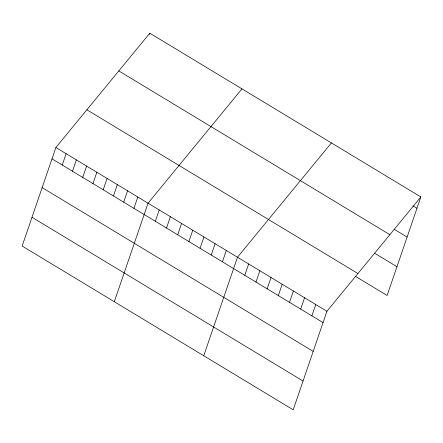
<?xml version="1.0" encoding="UTF-8"?>
<svg xmlns="http://www.w3.org/2000/svg" width="443" height="443" viewBox="0 0 443 443"><rect width="100%" height="100%" fill="white"/><g stroke="black" fill="none" stroke-linecap="round" stroke-linejoin="round"><path stroke-width="0.66" d="M55.884 147.508L22.15 246.042L293.194 409.803L326.928 311.268L420.85 196.958L149.806 33.197L55.884 147.508L326.928 311.268M62.242 165.034L66.123 153.693M72.486 171.219L76.362 159.879M82.725 177.405L86.606 166.07M92.964 183.59L96.845 172.255M149.38 34.46L149.806 33.197M103.202 189.776L107.084 178.44M113.441 195.961L117.323 184.626M123.68 202.152L127.562 190.811M133.919 208.337L137.801 196.997M114.305 301.722L148.04 203.187L241.961 88.877M155.338 221.279L159.22 209.943M166.518 228.034L170.4 216.693M177.698 234.79L181.58 223.449M188.879 241.54L192.76 230.205M200.059 248.296L203.941 236.961M211.239 255.052L215.121 243.716M222.419 261.807L226.301 250.472M203.747 355.762L237.481 257.228L331.408 142.917M244.785 275.319L248.661 263.978M255.965 282.075L259.847 270.734M267.146 288.83L271.027 277.49M278.326 295.581L282.208 284.245M289.506 302.336L293.388 291.001M300.686 309.092L304.568 297.757M311.866 315.848L315.748 304.513M420.85 196.958L387.116 295.492L355.336 276.294M412.848 205.807L416.968 208.293M394.17 229.247L407.117 237.071M118.813 70.919L389.857 234.679M374.606 253.208L396.967 266.719M86.878 109.786L357.922 273.541M52.003 158.843L323.047 322.604M42.151 187.622L313.195 351.377M32.001 217.269L303.045 381.024"/></g></svg>
